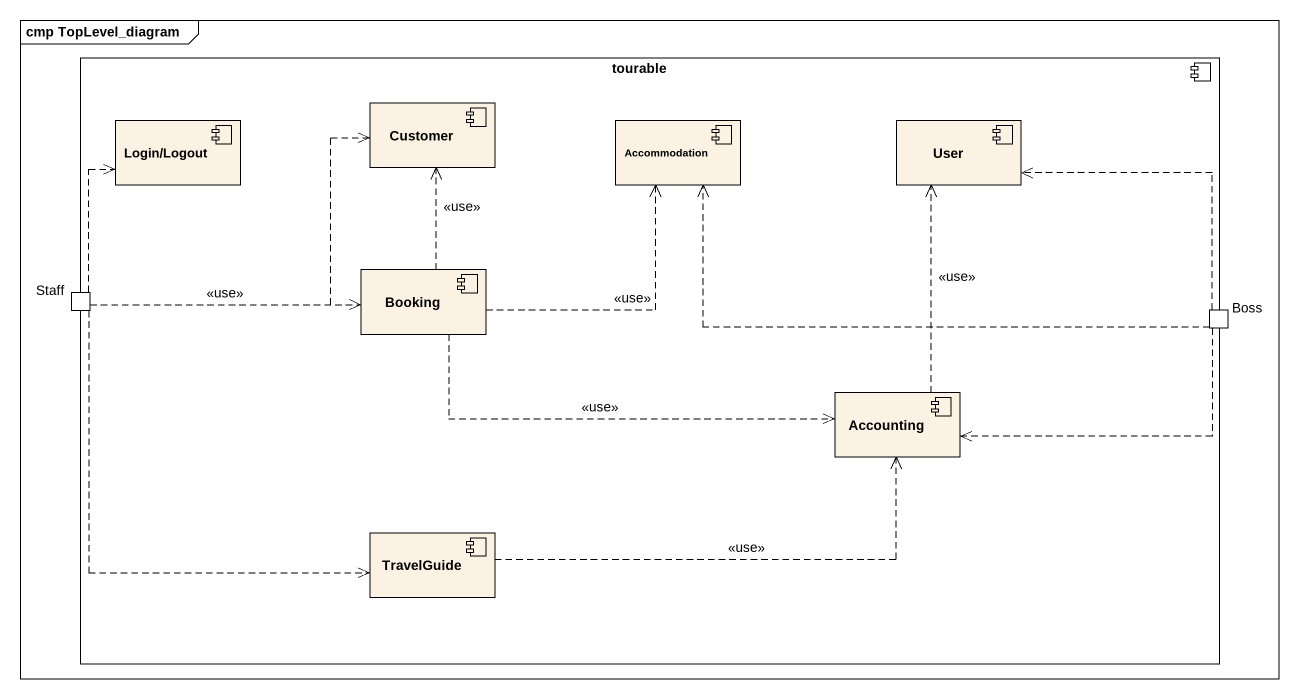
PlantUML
@startuml
mainframe cmp TopLevel_diagram
component tourable {
  component Customer
  component "Login/Logout" as Login_Logout
  component Accommodation
  component User
  component Booking
  port Staff
  port Boss
  component Accounting
  component TravelGuide
}
Booking .up.> Customer : <<use>>
Booking .right.> Accommodation : <<use>>
Booking .right.> Accounting : <<use>>
Staff .right.> Customer
Staff .up.> Login_Logout
Staff .right.> Booking : <<use>>
Staff ..> TravelGuide
Boss .left.> Accommodation
Boss .up.> User
Boss .left.> Accounting
Accounting .up.> User : <<use>>
TravelGuide .right.> Accounting : <<use>>
@enduml
